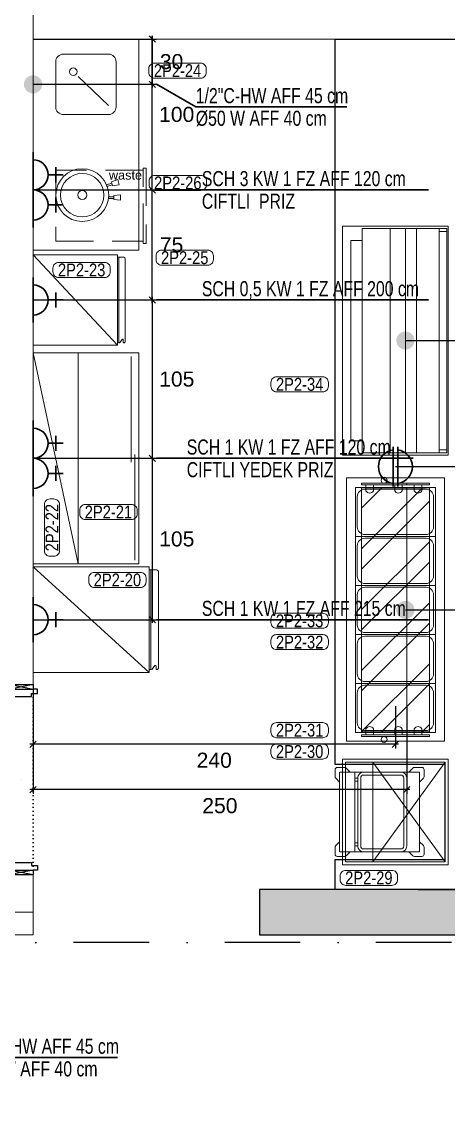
# Model space of a CAD drawing. Header units: millimetres. Extents: x -2755 to 27598, y -1135 to 13405.
# Drawn here: x 4092 to 4375, y 8217 to 8936 of the extents above; entities that cross this region are included whole.
import ezdxf
from ezdxf.enums import TextEntityAlignment as Align

# ---------------------------------------------------------------- set-up
doc = ezdxf.new("R2010")
doc.units = ezdxf.units.MM
doc.header["$LTSCALE"] = 100
for name, pattern in [('DASHDOT2', [0.5, 0.25, -0.125, 0, -0.125]), ('DOT', [0.25, 0, -0.25]), ('HIDDEN', [0.375, 0.25, -0.125])]:
    doc.linetypes.add(name, pattern=pattern)
for name, color, linetype in [('a_eqp_kitchen', 23, 'Continuous'), ('KA-PEN-5 @ 1', 5, 'Continuous'), ('KOLON', 7, 'Continuous'), ('KOR KASA', 1, 'Continuous'), ('OLCU DIS', 7, 'Continuous'), ('TARAMA', 7, 'Continuous')]:
    doc.layers.add(name, color=color, linetype=linetype)
for name, color, linetype, lineweight in [('AD', 5, 'Continuous', 9), ('AK', 7, 'Continuous', 15), ('AP', 6, 'Continuous', 15), ('Y-DUVAR ALCIPAN', 94, 'Continuous', 20), ('Y-DUVAR GAZBETON', 161, 'Continuous', 20)]:
    doc.layers.add(name, color=color, linetype=linetype, lineweight=lineweight)
doc.layers.add('AKS', color=7, linetype='DASHDOT2', transparency=0.8)
doc.layers.add('MAKPA ELEKTRIK', color=7, linetype='Continuous', lineweight=30, true_color=0x93039a)
doc.layers.add('MAKPA SIHHI', color=7, linetype='Continuous', lineweight=30, true_color=0x428a93)
doc.styles.add('MAKPA TESISAT', font='arial.ttf', dxfattribs={"height": 10})
doc.styles.add('OLC-50', font='romans.shx', dxfattribs={"width": 0.5, "height": 0.15})
doc.styles.add('olcu', font='romans.shx', dxfattribs={"width": 0.5})
doc.styles.add('POZ TEXT', font='ARIALN.TTF', dxfattribs={"height": 9})
doc.styles.get("Standard").update_dxf_attribs({"font": 'arial.ttf'})
doc.dimstyles.new('1-200', dxfattribs={"dimtxt": 40, "dimasz": 2, "dimexe": 0, "dimexo": 0, "dimgap": 10, "dimtad": 1, "dimdec": 4, "dimrnd": 0.1, "dimzin": 9, "dimdsep": 46, "dimtxsty": 'olcu', "dimblk1": 'SOL', "dimblk2": 'SAG', "dimsah": 1, "dimcen": 0, "dimse1": 1, "dimse2": 1, "dimclre": 13, "dimadec": 0, "dimazin": 0, "dimtfac": 1, "dimtdec": 4, "dimtix": 1, "dimtmove": 2, "dimatfit": 2, "dimldrblk": 'SOL', "dimfxl": 0, "dimtolj": 1, "dimarcsym": 0})
doc.dimstyles.new('MAKPA TESISAT DIM', dxfattribs={"dimscale": 0.7, "dimtxt": 12, "dimasz": 6, "dimexe": 4, "dimexo": 0, "dimgap": 8, "dimtad": 2, "dimtih": 1, "dimtoh": 1, "dimdec": 0, "dimrnd": 5, "dimzin": 0, "dimdsep": 46, "dimtxsty": 'MAKPA TESISAT', "dimblk1": 'OBLIQUE', "dimblk2": 'OBLIQUE', "dimsah": 1, "dimcen": 0, "dimdle": 3, "dimclrd": 256, "dimclre": 256, "dimclrt": 256, "dimadec": 0, "dimazin": 0, "dimtfac": 1, "dimtdec": 0, "dimtix": 1, "dimtofl": 0, "dimtmove": 2, "dimatfit": 3, "dimldrblk": 'OBLIQUE', "dimfxl": 0, "dimtvp": 7, "dimtolj": 1, "dimtzin": 0, "dimarcsym": 0})

# ---------------------------------------------------------------- blocks, each defined once
blk = doc.blocks.new('TASIYICI SISTEM (2.KAT)')
at = {"layer": 'TARAMA'}
h = blk.add_hatch(dxfattribs=at)
h.set_pattern_fill('ANSI33', color=253, scale=100)
h.set_pattern_definition([(45, (83461.35, -12320), (-17.6776695, 17.6776695), []), (45, (83479.027, -12320), (-17.6776695, 17.6776695), [12.5, -6.25])])
h.paths.add_polyline_path([(-691, -120), (-65, -120), (-65, -610), (-1005, -610), (-1005, -405), (-975, -405), (-975, -580), (-95, -580), (-95, -150), (-691, -150)])
h.paths.add_polyline_path([(-2165, -190), (-2115, -190), (-2115, -120), (-2165, -120)])
h.paths.add_polyline_path([(-2165, -625), (-2095, -625), (-2095, -565), (-2165, -565)])
h.paths.add_polyline_path([(-1540, -630), (-1470, -630), (-1470, -560), (-1540, -560)])
h.paths.add_polyline_path([(-135, -3175), (-65, -3175), (-65, -3115), (-135, -3115)])
h.paths.add_polyline_path([(-135, -1475), (-65, -1475), (-65, -1415), (-135, -1415)])
h.paths.add_polyline_path([(-890, -1475), (-820, -1475), (-820, -1405), (-890, -1405)])
h.paths.add_polyline_path([(-1540, -1475), (-1470, -1475), (-1470, -1405), (-1540, -1405)])
h.paths.add_polyline_path([(-135, -2325), (-65, -2325), (-65, -2265), (-135, -2265)])
h.paths.add_polyline_path([(-890, -2335), (-820, -2335), (-820, -2265), (-890, -2265)])
h.paths.add_polyline_path([(-1540, -2335), (-1470, -2335), (-1470, -2265), (-1540, -2265)])
h.paths.add_polyline_path([(-890, -3185), (-820, -3185), (-820, -3115), (-890, -3115)])
h.paths.add_polyline_path([(-1540, -3185), (-1470, -3185), (-1470, -3115), (-1540, -3115)])
h.paths.add_polyline_path([(-2165, -1475), (-2095, -1475), (-2095, -1415), (-2165, -1415)])
h.paths.add_polyline_path([(-2165, -2325), (-2095, -2325), (-2095, -2265), (-2165, -2265)])
h.paths.add_polyline_path([(-2165, -3175), (-2095, -3175), (-2095, -3115), (-2165, -3115)])
h.paths.add_polyline_path([(-1630, -3990), (-1470, -3990), (-1470, -3960), (-1630, -3960)])
h.paths.add_polyline_path([(-2165, -3990), (-1850, -3990), (-1850, -3960), (-2165, -3960)])
h.paths.add_polyline_path([(-135, -4000), (-820, -4000), (-820, -3960), (-890, -3960), (-890, -4030), (-65, -4030), (-65, -3960), (-135, -3960)])
h.paths.add_polyline_path([(-831, -120), (-831, -150), (-975, -150), (-975, -265), (-1005, -265), (-1005, -120)], flags=17)
edge = h.paths.add_edge_path(flags=17)
edge.add_line((-831, -120), (-831, -150))
at = {"layer": 'AKS', "color": 14, "ltscale": 2}
blk.add_line((16415, -3995), (-7145, -3995), dxfattribs=at)
at = {"layer": 'KOLON', "color": 4}
blk.add_lwpolyline([(-1630, -3990), (-1470, -3990), (-1470, -3960), (-1630, -3960)], close=True, dxfattribs=at)
blk = doc.blocks.new('SOL')
at = {"color": 0}
for p, q in [((0, 30), (0, -6.96)), ((7.58, 0), (-6.97, 0))]:
    blk.add_line(p, q, dxfattribs=at)
blk.add_circle((0, 0), 3, dxfattribs=at)
blk = doc.blocks.new('SAG')
at = {"color": 0}
for p, q in [((0, -30), (0, 6.96)), ((7.58, 0), (-6.97, 0))]:
    blk.add_line(p, q, dxfattribs=at)
blk.add_circle((0, 0), 3, dxfattribs=at)
blk = doc.blocks.new('*D180')
at = {"layer": 'OLCU DIS', "color": 0, "lineweight": -2, "transparency": 16777216}
blk.add_line((-328, 13135), (19098, 13135), dxfattribs=at)
at = {"layer": 'OLCU DIS', "color": 0, "lineweight": -2, "transparency": 16777216, "xscale": 2, "yscale": 2, "zscale": 2, "rotation": 180}
blk.add_blockref('SOL', (-330, 13135), dxfattribs=at)
at = {"layer": 'OLCU DIS', "color": 0, "lineweight": -2, "transparency": 16777216, "xscale": 2, "yscale": 2, "zscale": 2}
blk.add_blockref('SAG', (19100, 13135), dxfattribs=at)
at = {"layer": 'OLCU DIS', "color": 0, "transparency": 16777216, "insert": (9385, 13165), "char_height": 40, "attachment_point": 5, "style": 'olcu'}
blk.add_mtext('\\A1;19430', dxfattribs=at)
blk = doc.blocks.new('_Open30')
at = {"color": 0, "linetype": 'ByBlock', "lineweight": -2}
for p, q in [((-1, 0.27), (0, 0)), ((0, 0), (-1, -0.27)), ((0, 0), (-1, 0))]:
    blk.add_line(p, q, dxfattribs=at)
blk = doc.blocks.new('*D236')
at = {"layer": 'OLCU DIS', "color": 0, "lineweight": -2, "transparency": 16777216}
blk.add_line((-1200, 1712), (-1200, 12198), dxfattribs=at)
at = {"layer": 'OLCU DIS', "color": 0, "lineweight": -2, "transparency": 16777216, "xscale": 2, "yscale": 2, "zscale": 2}
for name, p, rotation in [('SAG', (-1200, 12200), 90), ('SOL', (-1200, 1710), 270)]:
    blk.add_blockref(name, p, dxfattribs=dict(at, rotation=rotation))
at = {"layer": 'OLCU DIS', "color": 0, "transparency": 16777216, "insert": (-1230, 6955), "char_height": 40, "attachment_point": 5, "rotation": 90, "style": 'olcu'}
blk.add_mtext('\\A1;10490', dxfattribs=at)
blk = doc.blocks.new('*D240')
at = {"layer": 'OLCU DIS', "color": 0, "lineweight": -2, "transparency": 16777216}
blk.add_line((-960, 6827), (-960, 8318), dxfattribs=at)
at = {"layer": 'OLCU DIS', "color": 0, "lineweight": -2, "transparency": 16777216, "xscale": 2, "yscale": 2, "zscale": 2}
for name, p, rotation in [('SAG', (-960, 8320), 90), ('SOL', (-960, 6825), 270)]:
    blk.add_blockref(name, p, dxfattribs=dict(at, rotation=rotation))
at = {"layer": 'OLCU DIS', "color": 0, "transparency": 16777216, "insert": (-990, 7572.5), "char_height": 40, "attachment_point": 5, "rotation": 90, "style": 'olcu'}
blk.add_mtext('\\A1;1495', dxfattribs=at)
blk = doc.blocks.new('*D241')
at = {"layer": 'OLCU DIS', "color": 0, "lineweight": -2, "transparency": 16777216}
blk.add_line((-960, 8292), (-960, 12198), dxfattribs=at)
at = {"layer": 'OLCU DIS', "color": 0, "lineweight": -2, "transparency": 16777216, "xscale": 2, "yscale": 2, "zscale": 2}
for name, p, rotation in [('SAG', (-960, 12200), 90), ('SOL', (-960, 8290), 270)]:
    blk.add_blockref(name, p, dxfattribs=dict(at, rotation=rotation))
at = {"layer": 'OLCU DIS', "color": 0, "transparency": 16777216, "insert": (-990, 10245), "char_height": 40, "attachment_point": 5, "rotation": 90, "style": 'olcu'}
blk.add_mtext('\\A1;3910', dxfattribs=at)
blk = doc.blocks.new('*U3012')
at = {"color": 0, "lineweight": -2}
for p, q in [((-117, 18), (-117, 132)), ((-107, 18), (-107, 14)), ((-13.1, 18), (-13.1, 14)), ((-60, 7.5), (-60, 7.5))]:
    blk.add_line(p, q, dxfattribs=at)
at = {"color": 0, "linetype": 'DOT', "ltscale": 0.1}
blk.add_line((-120, 0), (0, 0), dxfattribs=at)
at = {"color": 0, "lineweight": -2}
for points in [[(-120, 15), (-120, 18), (-117, 18), (-117, 14), (-115, 14), (-115, 1), (-117, 1), (-117, -3), (-120, -3), (-120, 0)], [(0, 15), (0, 18), (-3, 18), (-3, 14), (-5, 14), (-5, 1), (-3, 1), (-3, -3), (0, -3), (0, 0)]]:
    blk.add_lwpolyline(points, dxfattribs=at)
blk.add_lwpolyline([(-117, 18), (-117, 14), (-3, 14), (-3, 18)], close=True, dxfattribs=at)
blk.add_arc((-117, 18), 114, 0, 90, dxfattribs=at)
at = {"style": 'OLC-50', "width": 0.5, "flags": 1}
for tag, p in [('K-NO', (-182.76, -83.82)), ('K-KANRENK', (-2.31, -88.79)), ('K-BLOK', (-183.43, -120.56)), ('K-KASRENK', (-1.25, -126.74)), ('K-KAT', (-184.31, -156.03)), ('K-TAMACILMA', (-2.77, -165.71)), ('K-MAHALKOD', (-183.25, -193.98)), ('K-FOTOSEL', (-1.83, -201.71)), ('K-MAHALAD', (-184.78, -232.95)), ('K-HERMETIK', (0.08, -236.3)), ('K-ACILISYON', (-183.83, -268.95)), ('K-HIDROLIK', (-2.21, -270.16)), ('K-YANGIN', (-181.93, -303.54)), ('K-KART', (-0.38, -303.83)), ('K-KANATTIP', (-184.21, -337.41)), ('K-BAND', (-1.83, -345.67)), ('K-KANATMALZ', (-182.39, -371.07)), ('K-MENFEZ', (0.08, -380.26)), ('K-KASAMALZ', (-181.37, -410.06)), ('K-PBAR', (-2.21, -414.12)), ('K-KASATIP', (-182.05, -446.79)), ('K-ELEKTRIKLI', (-0.38, -447.79)), ('K-DUVAR', (-182.05, -485.23)), ('K-TIP', (-0.38, -486.44)), ('K-REZ1', (-0.38, -524.33)), ('K-REZ2', (-0.38, -560.76)), ('K-REZ3', (-0.38, -600.74))]:
    blk.add_attdef(tag, p, '', height=30, dxfattribs=at)
blk = doc.blocks.new('kor kasa')
at = {"layer": 'KOR KASA'}
for p, q in [((0, 126), (15, 126)), ((15, 126), (15, 123)), ((0, 3), (0, 0)), ((0, 3), (15, 3)), ((15, 3), (15, 0))]:
    blk.add_line(p, q, dxfattribs=at)
for points in [[(15, 126), (0, 123)], [(0, 126), (15, 123)], [(0, 126), (0, 123)], [(0, 123), (15, 123)], [(15, 3), (0, 0)], [(0, 3), (15, 0)], [(0, 0), (15, 0)]]:
    blk.add_lwpolyline(points, dxfattribs=at)
blk = doc.blocks.new('MO180X')
at = {"layer": 'AD'}
for p, q in [((-29.5, 1.5), (-29.5, -3.39)), ((-23.38, 3), (-28, 3)), ((-19.72, 0), (-22.32, 2.57)), ((19.72, 0), (22.32, 2.57)), ((23.38, 3), (28, 3)), ((29.5, 1.5), (29.5, -3.39)), ((-26.5, -7.03), (-29.06, -4.45)), ((26.5, -7.03), (29.06, -4.45)), ((-29.5, -54.5), (-29.5, -49.61)), ((-26.5, -45.97), (-29.06, -48.55)), ((26.5, -45.97), (29.06, -48.55)), ((29.5, -54.5), (29.5, -49.61)), ((-23.38, -56), (-28, -56)), ((-19.72, -53), (-22.32, -55.57)), ((19.72, -53), (22.32, -55.57)), ((23.38, -56), (28, -56))]:
    blk.add_line(p, q, dxfattribs=at)
for points in [[(-26.5, -16), (-26.5, -40.5, 0.414214), (-22.5, -44.5), (22.5, -44.5, 0.414214), (26.5, -40.5), (26.5, -16, 0.414214), (22.5, -12), (-22.5, -12, 0.414214)], [(-24.5, -16), (-24.5, -40.5, 0.414214), (-22.5, -42.5), (22.5, -42.5, 0.414214), (24.5, -40.5), (24.5, -16, 0.414214), (22.5, -14), (-22.5, -14, 0.414214)]]:
    blk.add_lwpolyline(points, format="xyb", close=True, dxfattribs=at)
for centre, start, end in [((-28, 1.5), 90, 180), ((-23.38, 1.5), 45.3442, 90), ((23.38, 1.5), 90, 134.6558), ((28, 1.5), 0, 90), ((-28, -3.39), 180, 224.87404), ((28, -3.39), 315.12596, 0), ((-28, -49.61), 135.12596, 180), ((28, -49.61), 0, 44.87404), ((-28, -54.5), 180, 270), ((-23.38, -54.5), 270, 314.6558), ((23.38, -54.5), 225.3442, 270), ((28, -54.5), 270, 0)]:
    blk.add_arc(centre, 1.5, start, end, dxfattribs=at)
at = {"layer": 'AK'}
for points in [[(26.5, -10), (-26.5, -10), (-26.5, 0), (26.5, 0)], [(26.5, -10), (-26.5, -10), (-26.5, -53), (26.5, -53)], [(-20.5, -10), (-22.5, -10), (-22.5, -12), (-20.5, -12)], [(20.5, -10), (22.5, -10), (22.5, -12), (20.5, -12)]]:
    blk.add_lwpolyline(points, close=True, dxfattribs=at)
blk = doc.blocks.new('EKMEKLIK')
at = {"layer": 'AD'}
for p, q in [((-68, 50), (-2, 50)), ((-2, 50), (-68, 2)), ((-68, 50), (-2, 2))]:
    blk.add_line(p, q, dxfattribs=at)
at = {"layer": 'AK'}
for points in [[(-70, 0), (0, 0), (0, 70), (-70, 70)], [(-68, 2), (-2, 2), (-2, 68), (-68, 68)]]:
    blk.add_lwpolyline(points, close=True, dxfattribs=at)
blk = doc.blocks.new('A$C28A010FA')
at = {"layer": 'AD'}
for p, q in [((1.5, 57), (1.5, 1)), ((1.5, 57), (150.3, 57)), ((150.3, 57), (150.3, 1)), ((1.5, 38.5), (150.3, 38.5)), ((1.5, 28.4), (150.3, 28.4)), ((1.5, 21), (150.3, 21)), ((1.5, 6), (150.3, 6)), ((150.3, 1), (1.5, 1)), ((3.5, 1), (3.5, 6)), ((148.3, 6), (148.3, 1))]:
    blk.add_line(p, q, dxfattribs=at)
blk.add_lwpolyline([(142.5, 57), (142.5, 64.5), (9.5, 64.5), (9.5, 57)], dxfattribs=at)
at = {"layer": 'AK'}
blk.add_lwpolyline([(0, 70), (152, 70), (152, 0), (0, 0), (0, 70)], dxfattribs=at)
blk = doc.blocks.new('1-1 GN')
at = {"layer": 'AD'}
blk.add_lwpolyline([(6.25, 1.25), (26.25, 1.25, 0.414214), (31.25, 6.25), (31.25, 46.75, 0.414214), (26.25, 51.75), (6.25, 51.75, 0.414214), (1.25, 46.75), (1.25, 6.25, 0.414214)], format="xyb", close=True, dxfattribs=at)
at = {"layer": 'AK'}
blk.add_lwpolyline([(0, 0), (32.5, 0), (32.5, 53), (0, 53)], close=True, dxfattribs=at)
blk = doc.blocks.new('A$C040D0285')
at = {"layer": 'AD'}
h = blk.add_hatch(dxfattribs=at)
h.set_pattern_fill('ANSI32', color=4, scale=3)
h.set_pattern_definition([(45, (-12613.36, 11254.573), (-20.205576, 20.205576), []), (45, (-12599.89, 11254.573), (-20.205576, 20.205576), [])])
h.paths.add_polyline_path([(7, 15), (168.87, 15), (168.87, 0), (7, 0)])
h.paths.add_polyline_path([(168.87, 45), (7, 45), (7, 15), (168.87, 15)])
at = {"layer": 'AD', "color": 4}
for points in [[(168.87, 45), (7, 45), (7, 15), (168.87, 15)], [(7, 15), (168.87, 15), (168.87, 0), (7, 0)]]:
    blk.add_lwpolyline(points, close=True, dxfattribs=at)
for points in [[(7, 37), (7, 23)], [(168.87, 23), (168.87, 37)]]:
    blk.add_lwpolyline(points, dxfattribs=at)
at = {"layer": 'AD'}
for centre in [(2, 30), (173.87, 30)]:
    blk.add_circle(centre, 2, dxfattribs=at)
at = {"layer": 'AK'}
for points in [[(5, 45), (4, 45), (4, 15), (5, 15)], [(170.87, 45), (171.87, 45), (171.87, 15), (170.87, 15)]]:
    blk.add_lwpolyline(points, close=True, dxfattribs=at)
for points in [[(5, 37), (9, 37, 0.6), (9, 42), (5, 42)], [(170.87, 37), (166.87, 37, -0.6), (166.87, 42), (170.87, 42)], [(5, 23), (9, 23, -0.6), (9, 18), (5, 18)], [(170.87, 23), (166.87, 23, 0.6), (166.87, 18), (170.87, 18)], [(5, 10), (9, 10, -0.6), (9, 5), (5, 5)], [(170.87, 10), (166.87, 10, 0.6), (166.87, 5), (170.87, 5)]]:
    blk.add_lwpolyline(points, format="xyb", close=True, dxfattribs=at)
at = {"layer": 'AK', "ltscale": 2}
for points in [[(4, 15), (5, 15), (5, 0), (4, 0)], [(171.87, 15), (170.87, 15), (170.87, 0), (171.87, 0)]]:
    blk.add_lwpolyline(points, close=True, dxfattribs=at)
blk = doc.blocks.new('S070TN')
at = {"layer": 'AD'}
for p, q in [((0, -77), (70, 0)), ((2.15, -78.91), (4.52, -80.59)), ((68, -78), (2.44, -78)), ((68, -82), (68, -78)), ((2.42, -81.5), (4.23, -81.5)), ((2.92, -83), (67, -83))]:
    blk.add_line(p, q, dxfattribs=at)
blk.add_lwpolyline([(2, -78), (68, -78), (68, -77), (2, -77)], close=True, dxfattribs=at)
for centre, radius, start, end in [((2.44, -78.5), 0.5, 89.99968, 234.62185), ((2.42, -82), 0.5, 90, 180), ((2.92, -82), 1, 180, 270.00014), ((4.23, -81), 0.5, 270, 54.62185), ((67, -82), 1, 270.00014, 0)]:
    blk.add_arc(centre, radius, start, end, dxfattribs=at)
at = {"layer": 'AK'}
blk.add_lwpolyline([(0, -77), (70, -77), (70, 0), (0, 0)], close=True, dxfattribs=at)
blk = doc.blocks.new('DT147')
at = {"layer": 'AD'}
for p, q in [((2.5, -67.5), (72.5, -67.5)), ((67.5, -65), (137.5, -65))]:
    blk.add_line(p, q, dxfattribs=at)
at = {"layer": 'AK'}
blk.add_lwpolyline([(0, -70), (140, -70), (140, 0), (0, 0)], close=True, dxfattribs=at)
blk = doc.blocks.new('DR143')
at = {"layer": 'AD'}
blk.add_line((0, -30), (140, 0), dxfattribs=at)
at = {"layer": 'AK'}
blk.add_lwpolyline([(0, -30), (140, -30), (140, 0), (0, 0)], close=True, dxfattribs=at)
blk = doc.blocks.new('Fvsl 4113')
at = {"layer": 'AD'}
for p, q in [((55.9, 0), (0, 60)), ((60.15, 58.3), (56.75, 58.3)), ((56.75, 58.3), (56.75, 2.07)), ((61, 2.48), (61, 57.45)), ((57.52, 1.83), (58.95, 3.84)), ((59.73, 2.06), (59.73, 3.6))]:
    blk.add_line(p, q, dxfattribs=at)
blk.add_lwpolyline([(56.75, 1.7), (56.75, 58.3), (55.9, 58.3), (55.9, 1.7)], close=True, dxfattribs=at)
for centre, radius, start, end in [((60.15, 57.45), 0.85, 0.00014, 90), ((57.18, 2.07), 0.425, 179.99968, 324.62185), ((59.3, 3.6), 0.425, 0, 144.62185), ((60.15, 2.06), 0.425, 180, 270), ((60.15, 2.48), 0.85, 270, 0.00014)]:
    blk.add_arc(centre, radius, start, end, dxfattribs=at)
at = {"layer": 'AK'}
blk.add_lwpolyline([(55.9, 0), (55.9, 60), (0, 60), (0, 0)], close=True, dxfattribs=at)
blk = doc.blocks.new('WASTE UNIT')
at = {"layer": 'AD', "linetype": 'HIDDEN'}
for points in [[(50, -2), (0, -2), (0, 0), (50, 0)], [(1.5, -60), (48.5, -60), (48.5, -2), (1.5, -2)]]:
    blk.add_lwpolyline(points, close=True, dxfattribs=at)
at = {"layer": 'AK', "color": 253}
blk.add_text('waste', height=6, rotation=90, dxfattribs=at).set_placement((7.69, -24.73))
blk = doc.blocks.new('40x40 BATARYASIZ EVYE')
at = {"layer": 'AD'}
blk.add_line((25.24, 25.1), (5.95, 5), dxfattribs=at)
blk.add_lwpolyline([(5, 0), (35, 0, 0.414214), (40, 5), (40, 35, 0.414214), (35, 40), (5, 40, 0.414214), (0, 35), (0, 5, 0.414214)], format="xyb", close=True, dxfattribs=at)
blk.add_circle((28.35, 28.35), 2.5, dxfattribs=at)
blk = doc.blocks.new('POZ_X')
at = {"layer": 'AP'}
blk.add_lwpolyline([(15.25, 10), (-15.25, 10, 0.414214), (-19, 6.25), (-19, 3.75, 0.414214), (-15.25, 0), (15.25, 0, 0.414214), (19, 3.75), (19, 6.25, 0.414214)], format="xyb", close=True, dxfattribs=at)
at = {"layer": 'AP', "style": 'POZ TEXT'}
blk.add_attdef('POZ_NO', text='', height=8, dxfattribs=at).set_placement((-1, 5.1), align=Align.MIDDLE_CENTER)
at = {"layer": 'AP', "style": 'POZ TEXT', "flags": 1}
blk.add_attdef('URUN_ADI', text='', height=7, dxfattribs=at).set_placement((0, -4.34), align=Align.MIDDLE_CENTER)
blk = doc.blocks.new('CAYOMAT')
at = {"layer": 'AD'}
for points in [[(-3.83, -20.65), (-4.27, -25.16), (-0.62, -25.16), (-1.06, -20.65)], [(5.21, -19.91), (6.03, -24.37), (9.54, -23.37), (7.88, -19.15)]]:
    blk.add_lwpolyline(points, close=True, dxfattribs=at)
for points in [[(-3.1, -17.19), (-3.1, -20.48)], [(-1.93, -20.52), (-1.93, -17.3)], [(7.04, -19.39), (6.04, -15.89), (4.91, -16.21)], [(4.91, -16.21), (5.91, -19.71)]]:
    blk.add_lwpolyline(points, dxfattribs=at)
at = {"layer": 'AK'}
for radius in [17.5, 14.38, 3]:
    blk.add_circle((-0.86, 0.17), radius, dxfattribs=at)
blk = doc.blocks.new('SIHHI NOKTA')
at = {"layer": 'MAKPA SIHHI', "const_width": 6}
blk.add_lwpolyline([(3, 0, -1), (-3, 0, -1)], format="xyb", close=True, dxfattribs=at)
blk = doc.blocks.new('_OBLIQUE')
at = {"color": 0, "linetype": 'ByBlock', "lineweight": -2}
blk.add_line((-0.5, -0.5), (0.5, 0.5), dxfattribs=at)
blk = doc.blocks.new('*D2893')
at = {"layer": 'MAKPA SIHHI', "lineweight": -2, "transparency": 16777216}
for p, q in [((4179, 8926.1), (4179, 8891.9)), ((4100, 8924), (4181.8, 8924)), ((4100, 8894), (4181.8, 8894))]:
    blk.add_line(p, q, dxfattribs=at)
at = {"layer": 'MAKPA SIHHI', "lineweight": -2, "transparency": 16777216, "xscale": 4.199999999999999, "yscale": 4.199999999999999, "zscale": 4.199999999999999}
for p, rotation in [((4179, 8924), 90), ((4179, 8894), 270)]:
    blk.add_blockref('_OBLIQUE', p, dxfattribs=dict(at, rotation=rotation))
at = {"layer": 'MAKPA SIHHI', "transparency": 16777216, "insert": (4191.74, 8909), "char_height": 10, "attachment_point": 5, "style": 'MAKPA TESISAT'}
blk.add_mtext('\\A1;30', dxfattribs=at)
blk = doc.blocks.new('ELK.PRIZ')
at = {"layer": 'MAKPA ELEKTRIK'}
for p, q in [((-15, 0), (15, 0)), ((15, 0), (-15, 0)), ((0, -10), (0, -20)), ((0, -20), (0, -10)), ((5, -15), (-5, -15))]:
    blk.add_line(p, q, dxfattribs=at)
blk.add_arc((0, 0), 10, 180, 0, dxfattribs=at)
blk = doc.blocks.new('*D2865')
at = {"layer": 'MAKPA ELEKTRIK', "lineweight": -2, "transparency": 16777216}
for p, q in [((4179, 8821.9), (4179, 8926.1)), ((4100, 8924), (4181.8, 8924)), ((4100, 8824), (4181.8, 8824))]:
    blk.add_line(p, q, dxfattribs=at)
at = {"layer": 'MAKPA ELEKTRIK', "lineweight": -2, "transparency": 16777216, "xscale": 4.199999999999999, "yscale": 4.199999999999999, "zscale": 4.199999999999999}
for p, rotation in [((4179, 8924), 90), ((4179, 8824), 270)]:
    blk.add_blockref('_OBLIQUE', p, dxfattribs=dict(at, rotation=rotation))
at = {"layer": 'MAKPA ELEKTRIK', "transparency": 16777216, "insert": (4195.16, 8874), "char_height": 10, "attachment_point": 5, "style": 'MAKPA TESISAT'}
blk.add_mtext('\\A1;100', dxfattribs=at)
blk = doc.blocks.new('*D2912')
at = {"layer": 'MAKPA ELEKTRIK', "lineweight": -2, "transparency": 16777216}
for p, q in [((4179, 8748.9), (4179, 8826.1)), ((4100, 8824), (4181.8, 8824)), ((4100, 8751), (4181.8, 8751))]:
    blk.add_line(p, q, dxfattribs=at)
at = {"layer": 'MAKPA ELEKTRIK', "lineweight": -2, "transparency": 16777216, "xscale": 4.199999999999999, "yscale": 4.199999999999999, "zscale": 4.199999999999999}
for p, rotation in [((4179, 8824), 90), ((4179, 8751), 270)]:
    blk.add_blockref('_OBLIQUE', p, dxfattribs=dict(at, rotation=rotation))
at = {"layer": 'MAKPA ELEKTRIK', "transparency": 16777216, "insert": (4191.75, 8787.5), "char_height": 10, "attachment_point": 5, "style": 'MAKPA TESISAT'}
blk.add_mtext('\\A1;75', dxfattribs=at)
blk = doc.blocks.new('*D2868')
at = {"layer": 'MAKPA ELEKTRIK', "lineweight": -2, "transparency": 16777216}
for p, q in [((4179, 8753.1), (4179, 8643.9)), ((4100, 8751), (4181.8, 8751)), ((4100, 8646), (4181.8, 8646))]:
    blk.add_line(p, q, dxfattribs=at)
at = {"layer": 'MAKPA ELEKTRIK', "lineweight": -2, "transparency": 16777216, "xscale": 4.199999999999999, "yscale": 4.199999999999999, "zscale": 4.199999999999999}
for p, rotation in [((4179, 8751), 90), ((4179, 8646), 270)]:
    blk.add_blockref('_OBLIQUE', p, dxfattribs=dict(at, rotation=rotation))
at = {"layer": 'MAKPA ELEKTRIK', "transparency": 16777216, "insert": (4195.21, 8698.5), "char_height": 10, "attachment_point": 5, "style": 'MAKPA TESISAT'}
blk.add_mtext('\\A1;105', dxfattribs=at)
blk = doc.blocks.new('ELK.KABLO')
at = {"layer": 'MAKPA ELEKTRIK'}
for p, q in [((-13.125, 1.5), (13.125, 1.5)), ((-13.125, -1.5), (13.125, -1.5))]:
    blk.add_line(p, q, dxfattribs=at)
for start, end in [(7.662256, 172.337744), (187.662256, 352.337744)]:
    blk.add_arc((0, 0), 11.25, start, end, dxfattribs=at)
blk = doc.blocks.new('*D2924')
at = {"layer": 'MAKPA ELEKTRIK', "lineweight": -2, "transparency": 16777216}
for p, q in [((4100, 8646), (4181.8, 8646)), ((4179, 8648.1), (4179, 8536.9)), ((4100, 8539), (4181.8, 8539))]:
    blk.add_line(p, q, dxfattribs=at)
at = {"layer": 'MAKPA ELEKTRIK', "lineweight": -2, "transparency": 16777216, "xscale": 4.199999999999999, "yscale": 4.199999999999999, "zscale": 4.199999999999999}
for p, rotation in [((4179, 8646), 90), ((4179, 8539), 270)]:
    blk.add_blockref('_OBLIQUE', p, dxfattribs=dict(at, rotation=rotation))
at = {"layer": 'MAKPA ELEKTRIK', "transparency": 16777216, "insert": (4195.21, 8592.5), "char_height": 10, "attachment_point": 5, "style": 'MAKPA TESISAT'}
blk.add_mtext('\\A1;105', dxfattribs=at)
blk = doc.blocks.new('*D2927')
at = {"layer": 'MAKPA SIHHI', "lineweight": -2, "transparency": 16777216}
for p, q in [((4346.6, 8724.1), (4436.11, 8724.1)), ((4433.31, 8726.2), (4433.31, 8543.4)), ((4346.6, 8545.5), (4436.11, 8545.5))]:
    blk.add_line(p, q, dxfattribs=at)
at = {"layer": 'MAKPA SIHHI', "lineweight": -2, "transparency": 16777216, "xscale": 4.199999999999999, "yscale": 4.199999999999999, "zscale": 4.199999999999999}
for p, rotation in [((4433.31, 8724.1), 90), ((4433.31, 8545.5), 270)]:
    blk.add_blockref('_OBLIQUE', p, dxfattribs=dict(at, rotation=rotation))
at = {"layer": 'MAKPA SIHHI', "transparency": 16777216, "insert": (4449.47, 8634.8), "char_height": 10, "attachment_point": 5, "style": 'MAKPA TESISAT'}
blk.add_mtext('\\A1;180', dxfattribs=at)
blk = doc.blocks.new('*D3016')
at = {"layer": 'MAKPA SIHHI', "lineweight": -2, "transparency": 16777216}
for p, q in [((4346.6, 8545.5), (4436.11, 8545.5)), ((4433.31, 8547.6), (4433.31, 8357.9)), ((4355, 8360), (4436.11, 8360))]:
    blk.add_line(p, q, dxfattribs=at)
at = {"layer": 'MAKPA SIHHI', "lineweight": -2, "transparency": 16777216, "xscale": 4.199999999999999, "yscale": 4.199999999999999, "zscale": 4.199999999999999}
for p, rotation in [((4433.31, 8545.5), 90), ((4433.31, 8360), 270)]:
    blk.add_blockref('_OBLIQUE', p, dxfattribs=dict(at, rotation=rotation))
at = {"layer": 'MAKPA SIHHI', "transparency": 16777216, "insert": (4449.52, 8452.75), "char_height": 10, "attachment_point": 5, "style": 'MAKPA TESISAT'}
blk.add_mtext('\\A1;185', dxfattribs=at)
blk = doc.blocks.new('*D3017')
at = {"layer": 'MAKPA SIHHI', "lineweight": -2, "transparency": 16777216}
for p, q in [((4100, 8496), (4100, 8423.51)), ((4347.5, 8482.4), (4347.5, 8423.51)), ((4349.6, 8426.31), (4097.9, 8426.31))]:
    blk.add_line(p, q, dxfattribs=at)
at = {"layer": 'MAKPA SIHHI', "lineweight": -2, "transparency": 16777216, "xscale": 4.199999999999999, "yscale": 4.199999999999999, "zscale": 4.199999999999999, "rotation": 180}
blk.add_blockref('_OBLIQUE', (4100, 8426.31), dxfattribs=at)
at = {"layer": 'MAKPA SIHHI', "lineweight": -2, "transparency": 16777216, "xscale": 4.199999999999999, "yscale": 4.199999999999999, "zscale": 4.199999999999999}
blk.add_blockref('_OBLIQUE', (4347.5, 8426.31), dxfattribs=at)
at = {"layer": 'MAKPA SIHHI', "transparency": 16777216, "insert": (4223.75, 8415.61), "char_height": 10, "attachment_point": 5, "style": 'MAKPA TESISAT'}
blk.add_mtext('\\A1;250', dxfattribs=at)
blk = doc.blocks.new('*D3020')
at = {"layer": 'MAKPA ELEKTRIK', "lineweight": -2, "transparency": 16777216}
for p, q in [((4340, 8640.5), (4445.72, 8640.5)), ((4442.92, 8642.6), (4442.92, 8357.9)), ((4355, 8360), (4445.72, 8360))]:
    blk.add_line(p, q, dxfattribs=at)
at = {"layer": 'MAKPA ELEKTRIK', "lineweight": -2, "transparency": 16777216, "xscale": 4.199999999999999, "yscale": 4.199999999999999, "zscale": 4.199999999999999}
for p, rotation in [((4442.92, 8640.5), 90), ((4442.92, 8360), 270)]:
    blk.add_blockref('_OBLIQUE', p, dxfattribs=dict(at, rotation=rotation))
at = {"layer": 'MAKPA ELEKTRIK', "transparency": 16777216, "insert": (4459.64, 8500.25), "char_height": 10, "attachment_point": 5, "style": 'MAKPA TESISAT'}
blk.add_mtext('\\A1;280', dxfattribs=at)
blk = doc.blocks.new('*D3024')
at = {"layer": 'MAKPA ELEKTRIK', "lineweight": -2, "transparency": 16777216}
for p, q in [((4340, 8481.66), (4340, 8453.65)), ((4100, 8477.16), (4100, 8453.65)), ((4342.1, 8456.45), (4097.9, 8456.45))]:
    blk.add_line(p, q, dxfattribs=at)
at = {"layer": 'MAKPA ELEKTRIK', "lineweight": -2, "transparency": 16777216, "xscale": 4.199999999999999, "yscale": 4.199999999999999, "zscale": 4.199999999999999, "rotation": 180}
blk.add_blockref('_OBLIQUE', (4100, 8456.45), dxfattribs=at)
at = {"layer": 'MAKPA ELEKTRIK', "lineweight": -2, "transparency": 16777216, "xscale": 4.199999999999999, "yscale": 4.199999999999999, "zscale": 4.199999999999999}
blk.add_blockref('_OBLIQUE', (4340, 8456.45), dxfattribs=at)
at = {"layer": 'MAKPA ELEKTRIK', "transparency": 16777216, "insert": (4220, 8445.74), "char_height": 10, "attachment_point": 5, "style": 'MAKPA TESISAT'}
blk.add_mtext('\\A1;240', dxfattribs=at)

msp = doc.modelspace()

# ---------------------------------------------------------------- linework, layer by layer
msp.add_lwpolyline([(4299.99998, 8443.00011), (4299.99998, 8924.00009), (4409.99998, 8924.00009), (4409.99998, 8360.00012), (4299.99998, 8360.00012), (4299.99998, 8380.00011), (4372.99998, 8380.00011), (4372.99998, 8443.00011)], close=True)
at = {"layer": 'AK'}
for points in [[(4099.99998, 8924.00008), (4099.99998, 8784.00008), (4169.99998, 8784.00008), (4169.99998, 8924.00008)], [(4307.49998, 8633.00015), (4372.49998, 8633.00015), (4372.49998, 8458.50015), (4307.49998, 8458.50015)]]:
    msp.add_lwpolyline(points, close=True, dxfattribs=at)
at = {"layer": 'MAKPA ELEKTRIK'}
for p, q in [((4211.79646, 8824.00008), (4181.79646, 8824.00008)), ((4211.79646, 8824.00008), (4361.79646, 8824.00008)), ((4181.79547, 8751.00008), (4211.79547, 8751.00008)), ((4211.79547, 8751.00008), (4361.79547, 8751.00008)), ((4181.79646, 8646.00008), (4201.79646, 8646.00008)), ((4201.79646, 8646.00008), (4351.79646, 8646.00008)), ((4181.79646, 8539.00012), (4211.79646, 8539.00012)), ((4211.79646, 8539.00012), (4361.79646, 8539.00012))]:
    msp.add_line(p, q, dxfattribs=at)
at = {"layer": 'MAKPA SIHHI'}
for p, q in [((4181.79646, 8894.00008), (4207.77722, 8879.00008)), ((4207.77722, 8879.00008), (4307.77722, 8879.00008)), ((4055.98078, 8248.65008), (4155.98078, 8248.65008))]:
    msp.add_line(p, q, dxfattribs=at)
at = {"layer": 'Y-DUVAR ALCIPAN'}
for p, q in [((4099.99998, 8924.00009), (4410, 8924.00009)), ((4029.99998, 8330.00012), (4099.99998, 8330.00012))]:
    msp.add_line(p, q, dxfattribs=at)
msp.add_lwpolyline([(4099.99998, 8345.00012), (4099.99998, 8330.00012)], dxfattribs=at)
at = {"layer": 'Y-DUVAR GAZBETON'}
for p, q in [((4099.99998, 8496.00012), (4099.99998, 8945.00009)), ((4099.99998, 8496.00012), (4084.99998, 8496.00012)), ((4099.99998, 8370.00012), (4084.99998, 8370.00012)), ((4099.99998, 8345.00012), (4099.99998, 8370.00012)), ((4029.99998, 8345.00012), (4099.99998, 8345.00012))]:
    msp.add_line(p, q, dxfattribs=at)

# ---------------------------------------------------------------- block references
at = {"layer": 'a_eqp_kitchen'}
msp.add_blockref('Fvsl 4113', (4099.99998, 8721.00008), dxfattribs=at)
at = {"layer": 'AK'}
for name, p, rotation in [('40x40 BATARYASIZ EVYE', (4154.99998, 8874.00008), 90), ('CAYOMAT', (4132.76859, 8821.41321), 89.99999999999835), ('DT147', (4099.99998, 8576.00008), 90), ('DR143', (4099.99998, 8576.00008), 90), ('S070TN', (4099.99998, 8504.00012), 90)]:
    msp.add_blockref(name, p, dxfattribs=dict(at, rotation=rotation))
at = {"layer": 'AK', "linetype": 'HIDDEN', "rotation": 269.9999999999999}
msp.add_blockref('WASTE UNIT', (4174.99998, 8838.50008), dxfattribs=at)
at = {"layer": 'AK', "xscale": -1}
for name, p, rotation in [('A$C28A010FA', (4374.99977, 8800.00012), 90), ('A$C040D0285', (4362.49998, 8633.43761), 90), ('1-1 GN', (4313.49998, 8594.25015), 270.0000000000001), ('1-1 GN', (4313.49998, 8561.75015), 270.0000000000001), ('1-1 GN', (4313.49998, 8529.25015), 270.0000000000001), ('1-1 GN', (4313.49998, 8496.75015), 270.0000000000001), ('1-1 GN', (4313.49998, 8464.25015), 270.0000000000001), ('EKMEKLIK', (4374.99998, 8376.50011), 90), ('MO180X', (4302.99998, 8411.50011), 90)]:
    msp.add_blockref(name, p, dxfattribs=dict(at, rotation=rotation))
at = {"layer": 'AP', "ltscale": 6}
ref = msp.add_blockref('POZ_X', (4195.69801, 8898.0669), dxfattribs=at)
ref.add_attrib('POZ_NO', '2P2-24', dxfattribs={"height": 8.5, "style": 'POZ TEXT'}).set_placement((4195.69801, 8903.0669), align=Align.MIDDLE_CENTER)
ref = msp.add_blockref('POZ_X', (4195.86284, 8823.64336), dxfattribs=at)
ref.add_attrib('POZ_NO', '2P2-26', dxfattribs={"height": 8.5, "style": 'POZ TEXT'}).set_placement((4195.86284, 8828.64336), align=Align.MIDDLE_CENTER)
ref = msp.add_blockref('POZ_X', (4200.45367, 8774.05043), dxfattribs=at)
ref.add_attrib('POZ_NO', '2P2-25', dxfattribs={"height": 8.5, "style": 'POZ TEXT'}).set_placement((4200.45367, 8779.05043), align=Align.MIDDLE_CENTER)
ref = msp.add_blockref('POZ_X', (4132.18662, 8765.90977), dxfattribs=at)
ref.add_attrib('POZ_NO', '2P2-23', dxfattribs={"height": 8.5, "style": 'POZ TEXT'}).set_placement((4132.18662, 8770.90977), align=Align.MIDDLE_CENTER)
ref = msp.add_blockref('POZ_X', (4276.55849, 8690.0643), dxfattribs=at)
ref.add_attrib('POZ_NO', '2P2-34', dxfattribs={"height": 8.5, "style": 'POZ TEXT'}).set_placement((4276.55849, 8695.0643), align=Align.MIDDLE_CENTER)
ref = msp.add_blockref('POZ_X', (4117.51028, 8600.03683), dxfattribs=dict(at, rotation=90))
ref.add_attrib('POZ_NO', '2P2-22', dxfattribs={"height": 8.5, "rotation": 90, "style": 'POZ TEXT'}).set_placement((4112.51028, 8600.03683), align=Align.MIDDLE_CENTER)
ref = msp.add_blockref('POZ_X', (4149.926, 8605.39667), dxfattribs=at)
ref.add_attrib('POZ_NO', '2P2-21', dxfattribs={"height": 8.5, "style": 'POZ TEXT'}).set_placement((4149.926, 8610.39667), align=Align.MIDDLE_CENTER)
ref = msp.add_blockref('POZ_X', (4155.8823, 8560.36905), dxfattribs=at)
ref.add_attrib('POZ_NO', '2P2-20', dxfattribs={"height": 8.5, "style": 'POZ TEXT'}).set_placement((4155.8823, 8565.36905), align=Align.MIDDLE_CENTER)
ref = msp.add_blockref('POZ_X', (4276.55849, 8533.27515), dxfattribs=at)
ref.add_attrib('POZ_NO', '2P2-33', dxfattribs={"height": 8.5, "style": 'POZ TEXT'}).set_placement((4276.55849, 8538.27515), align=Align.MIDDLE_CENTER)
ref = msp.add_blockref('POZ_X', (4276.55849, 8519.13853), dxfattribs=at)
ref.add_attrib('POZ_NO', '2P2-32', dxfattribs={"height": 8.5, "style": 'POZ TEXT'}).set_placement((4276.55849, 8524.13853), align=Align.MIDDLE_CENTER)
ref = msp.add_blockref('POZ_X', (4276.55849, 8460.73767), dxfattribs=at)
ref.add_attrib('POZ_NO', '2P2-31', dxfattribs={"height": 8.5, "style": 'POZ TEXT'}).set_placement((4276.55849, 8465.73767), align=Align.MIDDLE_CENTER)
ref = msp.add_blockref('POZ_X', (4276.55849, 8446.60104), dxfattribs=at)
ref.add_attrib('POZ_NO', '2P2-30', dxfattribs={"height": 8.5, "style": 'POZ TEXT'}).set_placement((4276.55849, 8451.60104), align=Align.MIDDLE_CENTER)
ref = msp.add_blockref('POZ_X', (4322.39114, 8362.79113), dxfattribs=at)
ref.add_attrib('POZ_NO', '2P2-29', dxfattribs={"height": 8.5, "style": 'POZ TEXT'}).set_placement((4322.39114, 8367.79113), align=Align.MIDDLE_CENTER)
at = {"layer": 'KA-PEN-5 @ 1', "rotation": 89.99999999999999}
msp.add_blockref('*U3012', (4099.99998, 8493.00012), dxfattribs=at)
at = {"layer": 'KOLON', "color": 4}
msp.add_blockref('TASIYICI SISTEM (2.KAT)', (5880, 12320.00009), dxfattribs=at)
at = {"layer": 'KOR KASA'}
msp.add_blockref('kor kasa', (4084.99998, 8370.00012), dxfattribs=at)
at = {"layer": 'MAKPA ELEKTRIK', "rotation": 90}
for name, p in [('ELK.PRIZ', (4099.99998, 8834.00008)), ('ELK.PRIZ', (4099.99998, 8814.00008)), ('ELK.PRIZ', (4099.99998, 8751.00008)), ('ELK.PRIZ', (4099.99998, 8656.00008)), ('ELK.KABLO', (4339.99989, 8640.50013)), ('ELK.PRIZ', (4099.99998, 8636.00008)), ('ELK.PRIZ', (4099.99998, 8539.00012))]:
    msp.add_blockref(name, p, dxfattribs=at)
at = {"layer": 'MAKPA SIHHI'}
for p in [(4099.99998, 8894.00008), (4346.5998, 8724.10012), (4346.5998, 8545.50015)]:
    msp.add_blockref('SIHHI NOKTA', p, dxfattribs=at)

# ---------------------------------------------------------------- texts
at = {"layer": 'MAKPA ELEKTRIK', "style": 'MAKPA TESISAT', "width": 0.75}
for s, p in [('SCH 3 KW 1 FZ AFF 120 cm', (4211.79646, 8826.50008)), ('CIFTLI  PRIZ', (4211.79646, 8811.50008)), ('SCH 0,5 KW 1 FZ AFF 200 cm', (4211.79547, 8753.50008)), ('SCH 1 KW 1 FZ AFF 120 cm', (4201.79646, 8648.50008)), ('CIFTLI YEDEK PRIZ', (4201.79646, 8633.50008)), ('SCH 1 KW 1 FZ AFF 215 cm', (4211.79646, 8541.50012))]:
    msp.add_text(s, height=10.00188, dxfattribs=at).set_placement(p)
at = {"layer": 'MAKPA SIHHI', "style": 'MAKPA TESISAT', "width": 0.75}
for s, p in [('1/2"C-HW AFF 45 cm', (4207.77722, 8881.50008)), ('%%C50 W AFF 40 cm', (4207.77722, 8866.50008)), ('1/2"C-HW AFF 45 cm', (4055.98078, 8251.15008)), ('%%C50 W AFF 40 cm', (4055.98078, 8236.15008))]:
    msp.add_text(s, height=10.00188, dxfattribs=at).set_placement(p)

# ---------------------------------------------------------------- dimensions: what is measured, and where the dimension line sits
at = {"layer": 'MAKPA ELEKTRIK'}
for base, p1, p2, picture, middle in [((4178.99646, 8924.00008), (4099.99998, 8824.00008), (4099.99998, 8924.00008), '*D2865', (4195.1558, 8874.00008)), ((4178.99547, 8824.00008), (4099.99998, 8751.00008), (4099.99998, 8824.00008), '*D2912', (4191.75441, 8787.50008)), ((4178.99646, 8646.00008), (4099.99998, 8751.00008), (4099.99998, 8646.00008), '*D2868', (4195.21037, 8698.50008)), ((4178.99646, 8539.00012), (4099.99998, 8646.00008), (4099.99998, 8539.00012), '*D2924', (4195.21037, 8592.5001)), ((4442.92456, 8360.00012), (4339.99989, 8640.50013), (4354.99998, 8360.00012), '*D3020', (4459.63984, 8500.25013))]:
    dim = msp.add_linear_dim(base=base, p1=p1, p2=p2, angle=90, dimstyle='MAKPA TESISAT DIM', dxfattribs=at)
    dim.commit()
    dim.dimension.update_dxf_attribs({"geometry": picture, "text_midpoint": middle})
dim = msp.add_linear_dim(base=(4099.99998, 8456.44621), p1=(4339.99989, 8481.65951), p2=(4099.99998, 8477.15946), dimstyle='MAKPA TESISAT DIM', dxfattribs=at)
dim.commit()
dim.dimension.update_dxf_attribs({"geometry": '*D3024', "text_midpoint": (4219.99994, 8445.74048)})
at = {"layer": 'MAKPA SIHHI'}
for base, p1, p2, picture, middle in [((4178.99646, 8894.00008), (4099.99998, 8924.00008), (4099.99998, 8894.00008), '*D2893', (4191.73834, 8909.00008)), ((4433.31047, 8545.50015), (4346.5998, 8724.10012), (4346.5998, 8545.50015), '*D2927', (4449.46982, 8634.80013)), ((4433.31047, 8360.00012), (4346.5998, 8545.50015), (4354.99998, 8360.00012), '*D3016', (4449.52439, 8452.75013))]:
    dim = msp.add_linear_dim(base=base, p1=p1, p2=p2, angle=90, dimstyle='MAKPA TESISAT DIM', dxfattribs=at)
    dim.commit()
    dim.dimension.update_dxf_attribs({"geometry": picture, "text_midpoint": middle})
dim = msp.add_linear_dim(base=(4099.999978534, 8426.3136203374), p1=(4347.499978563, 8482.39940028), p2=(4099.999978534, 8496.0001233211), dimstyle='MAKPA TESISAT DIM', dxfattribs=at)
dim.commit()
dim.dimension.update_dxf_attribs({"geometry": '*D3017', "text_midpoint": (4223.7499785485, 8415.6078904602)})
at = {"layer": 'OLCU DIS'}
dim = msp.add_linear_dim(base=(19100, 13135.00004), p1=(-330, 6825.00004), p2=(19100, 6030.00009), dimstyle='1-200', override={"dimldrblk": 'Open30'}, dxfattribs=at)
dim.commit()
dim.dimension.update_dxf_attribs({"geometry": '*D180', "text_midpoint": (9385, 13165.00004)})
for base, p1, p2, picture, middle in [((-1200.0001581156, 12200.0000385072), (13930.000001362, 1710.0000867028), (3715.000001362, 12200.0000385072), '*D236', (-1230.0001581156, 6955.000062605)), ((-960.0001581156, 12200.0000385072), (5110.000001362, 8289.9999903115), (3835.000001362, 12200.0000385072), '*D241', (-990.0001581156, 10245.0000144093)), ((-960.0001581, 8319.9999903), (-209.9999985, 6825.0000387), (5110.0000014, 8319.9999903), '*D240', (-990.0001581, 7572.5000145))]:
    dim = msp.add_linear_dim(base=base, p1=p1, p2=p2, angle=90, dimstyle='1-200', override={"dimldrblk": 'Open30'}, dxfattribs=at)
    dim.commit()
    dim.dimension.update_dxf_attribs({"geometry": picture, "text_midpoint": middle})

doc.saveas('drawing.dxf')
